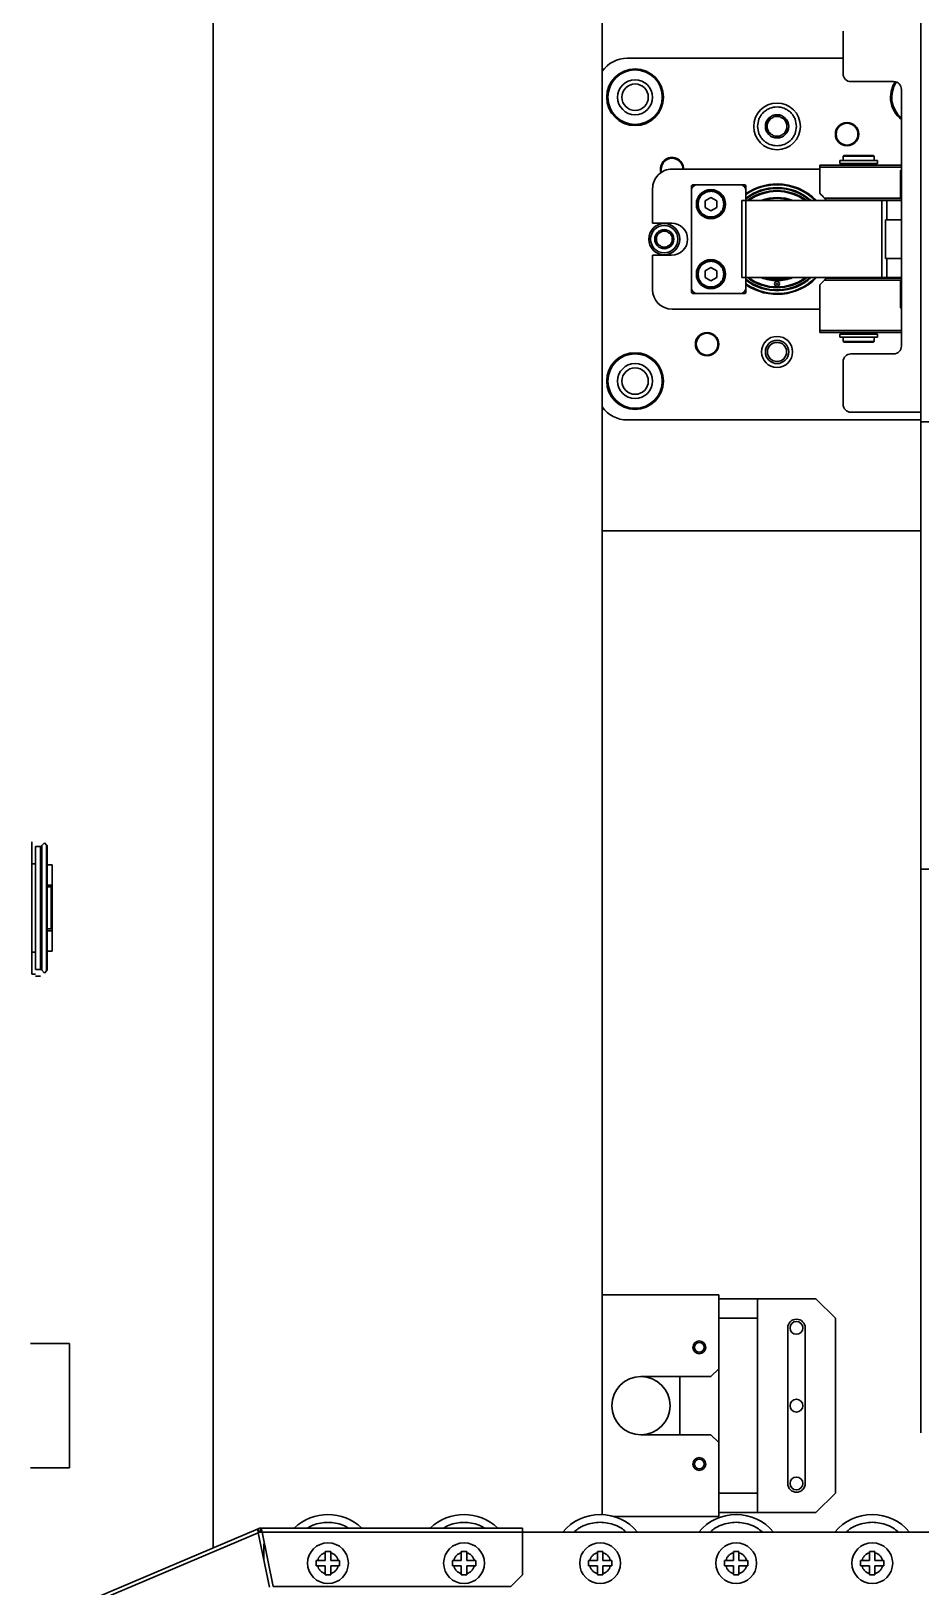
# Model space of a CAD drawing. Header units: millimetres. Extents: x 914 to 910632, y -176 to 682692.
# Drawn here: x 2337.45 to 2341.05, y 1805.03 to 1811.33 of the extents above; entities that cross this region are included whole.
import ezdxf

# ---------------------------------------------------------------- set-up
doc = ezdxf.new("R2010")
doc.units = ezdxf.units.MM
doc.layers.add('画图', color=3, linetype='Continuous', lineweight=30)

# ---------------------------------------------------------------- blocks, each defined once
blk = doc.blocks.new('SDHGSJH')
at = {"color": 7, "linetype": 'Continuous', "lineweight": 30}
for p, q in [((1988.41, 332.91), (2038.57, 354.2)), ((2038.96, 353.28), (1988.47, 331.85)), ((1923.5, 346.71), (1920.5, 343.71)), ((1984.58, 346.71), (1923.5, 346.71)), ((1984.58, 346.71), (1987.43, 332.71)), ((1988.41, 332.91), (1985.56, 346.91)), ((1827.5, 341.41), (1827.84, 341.41)), ((1827.5, 340.01), (1827.5, 341.41)), ((1829.8, 341.41), (1827.84, 341.41)), ((1829.8, 343.37), (1829.8, 343.71)), ((1829.8, 343.71), (1831.2, 343.71)), ((1829.8, 343.37), (1829.8, 341.41)), ((1831.2, 343.71), (1831.2, 343.37)), ((1831.2, 341.41), (1831.2, 343.37)), ((1833.16, 341.41), (1831.2, 341.41)), ((1833.16, 341.41), (1833.5, 341.41)), ((1833.5, 341.41), (1833.5, 340.01)), ((1862.5, 341.41), (1862.84, 341.41)), ((1862.5, 340.01), (1862.5, 341.41)), ((1864.8, 341.41), (1862.84, 341.41)), ((1864.8, 343.37), (1864.8, 343.71)), ((1864.8, 343.71), (1866.2, 343.71)), ((1864.8, 343.37), (1864.8, 341.41)), ((1866.2, 343.71), (1866.2, 343.37)), ((1866.2, 341.41), (1866.2, 343.37)), ((1868.16, 341.41), (1866.2, 341.41)), ((1868.16, 341.41), (1868.5, 341.41)), ((1868.5, 341.41), (1868.5, 340.01)), ((1897.5, 341.41), (1897.84, 341.41)), ((1897.5, 340.01), (1897.5, 341.41)), ((1899.8, 341.41), (1897.84, 341.41)), ((1899.8, 343.37), (1899.8, 343.71)), ((1899.8, 343.71), (1901.2, 343.71)), ((1899.8, 343.37), (1899.8, 341.41)), ((1901.2, 343.71), (1901.2, 343.37)), ((1901.2, 341.41), (1901.2, 343.37)), ((1903.16, 341.41), (1901.2, 341.41)), ((1903.16, 341.41), (1903.5, 341.41)), ((1903.5, 341.41), (1903.5, 340.01)), ((1920.5, 343.71), (1920.5, 332.71)), ((1932.5, 341.41), (1932.84, 341.41)), ((1932.5, 340.01), (1932.5, 341.41)), ((1934.8, 341.41), (1932.84, 341.41)), ((1934.8, 343.37), (1934.8, 343.71)), ((1934.8, 343.71), (1936.2, 343.71)), ((1934.8, 343.37), (1934.8, 341.41)), ((1936.2, 343.71), (1936.2, 343.37)), ((1936.2, 341.41), (1936.2, 343.37)), ((1938.16, 341.41), (1936.2, 341.41)), ((1938.16, 341.41), (1938.5, 341.41)), ((1938.5, 341.41), (1938.5, 340.01)), ((1967.5, 341.41), (1967.84, 341.41)), ((1967.5, 340.01), (1967.5, 341.41)), ((1969.8, 341.41), (1967.84, 341.41)), ((1969.8, 343.37), (1969.8, 343.71)), ((1969.8, 343.71), (1971.2, 343.71)), ((1969.8, 343.37), (1969.8, 341.41)), ((1971.2, 343.71), (1971.2, 343.37)), ((1971.2, 341.41), (1971.2, 343.37)), ((1973.16, 341.41), (1971.2, 341.41)), ((1973.16, 341.41), (1973.5, 341.41)), ((1973.5, 341.41), (1973.5, 340.01)), ((1827.84, 340.01), (1827.5, 340.01)), ((1827.84, 340.01), (1829.8, 340.01)), ((1829.8, 340.01), (1829.8, 338.05)), ((1829.8, 337.71), (1829.8, 338.05)), ((1831.2, 337.71), (1829.8, 337.71)), ((1831.2, 338.05), (1831.2, 340.01)), ((1831.2, 340.01), (1833.16, 340.01)), ((1831.2, 338.05), (1831.2, 337.71)), ((1833.5, 340.01), (1833.16, 340.01)), ((1862.84, 340.01), (1862.5, 340.01)), ((1862.84, 340.01), (1864.8, 340.01)), ((1864.8, 340.01), (1864.8, 338.05)), ((1864.8, 337.71), (1864.8, 338.05)), ((1866.2, 337.71), (1864.8, 337.71)), ((1866.2, 338.05), (1866.2, 340.01)), ((1866.2, 340.01), (1868.16, 340.01)), ((1866.2, 338.05), (1866.2, 337.71)), ((1868.5, 340.01), (1868.16, 340.01)), ((1897.84, 340.01), (1897.5, 340.01)), ((1897.84, 340.01), (1899.8, 340.01)), ((1899.8, 340.01), (1899.8, 338.05)), ((1899.8, 337.71), (1899.8, 338.05)), ((1901.2, 337.71), (1899.8, 337.71)), ((1901.2, 338.05), (1901.2, 340.01)), ((1901.2, 340.01), (1903.16, 340.01)), ((1901.2, 338.05), (1901.2, 337.71)), ((1903.5, 340.01), (1903.16, 340.01)), ((1932.84, 340.01), (1932.5, 340.01)), ((1932.84, 340.01), (1934.8, 340.01)), ((1934.8, 340.01), (1934.8, 338.05)), ((1934.8, 337.71), (1934.8, 338.05)), ((1936.2, 337.71), (1934.8, 337.71)), ((1936.2, 338.05), (1936.2, 340.01)), ((1936.2, 340.01), (1938.16, 340.01)), ((1936.2, 338.05), (1936.2, 337.71)), ((1938.5, 340.01), (1938.16, 340.01)), ((1967.84, 340.01), (1967.5, 340.01)), ((1967.84, 340.01), (1969.8, 340.01)), ((1969.8, 340.01), (1969.8, 338.05)), ((1969.8, 337.71), (1969.8, 338.05)), ((1971.2, 337.71), (1969.8, 337.71)), ((1971.2, 338.05), (1971.2, 340.01)), ((1971.2, 340.01), (1973.16, 340.01)), ((1971.2, 338.05), (1971.2, 337.71)), ((1973.5, 340.01), (1973.16, 340.01)), ((1987, 335.71), (1987, 339.84)), ((2000, -336.74), (2000, 336.74)), ((2000, -336.74), (2000, 336.74)), ((1082, 332.71), (1920.5, 332.71)), ((1920.5, 332.71), (1987.43, 332.71)), ((1920.5, 332.71), (1920.5, 331.71)), ((1986.85, 335.56), (1987, 335.71)), ((1987.43, 332.71), (1987.79, 332.71)), ((1987.79, 332.71), (1987.79, 331.71)), ((1988.08, 332.77), (1988.41, 332.91)), ((1988.08, 332.77), (1988.47, 331.85)), ((1870, 309.71), (1870, 328.71)), ((1870, 328.71), (1897, 328.71)), ((1900, 328.22), (1900, -327.8)), ((1920.5, 331.71), (1987.79, 331.71)), ((1845, 327.71), (1840, 322.71)), ((1845, 327.71), (1860, 327.71)), ((1860, 327.71), (1870, 327.71)), ((1860, 322.71), (1860, 327.71)), ((1840, 277.71), (1840, 322.71)), ((1847.75, 320.21), (1847.75, 280.21)), ((1852.25, 280.21), (1852.25, 320.21)), ((1870, 322.71), (1860, 322.71)), ((1860, 277.71), (1860, 322.71)), ((2037, 316.21), (2047, 316.21)), ((2037, 284.21), (2037, 316.21)), ((1870, 309.71), (1872, 307.71)), ((1870, 309.71), (1870, 290.71)), ((1818, 162.21), (1818, 307.21)), ((1890, 307.71), (1872, 307.71)), ((1880, 307.71), (1880, 292.71)), ((1872, 292.71), (1870, 290.71)), ((1872, 292.71), (1890, 292.71)), ((1870, 271.71), (1870, 290.71)), ((2037, 284.21), (2047, 284.21)), ((1840, 277.71), (1845, 272.71)), ((1860, 277.71), (1870, 277.71)), ((1860, 272.71), (1860, 277.71)), ((1845, 272.71), (1860, 272.71)), ((1870, 272.71), (1860, 272.71)), ((1870, 271.71), (1900, 271.71)), ((2042.7, 156.21), (2042.7, 188.21)), ((2042.85, 188.36), (2043.44, 188.95)), ((2042.85, 156.07), (2042.85, 188.36)), ((2043.44, 188.95), (2044.05, 188.24)), ((2044.05, 188.24), (2044.05, 156.18)), ((2045.7, 189.71), (2044.41, 189.71)), ((2046.7, 189.21), (2045.7, 189.21)), ((2046.7, 189.11), (2046.7, 189.21)), ((2046.7, 155.31), (2046.7, 189.11)), ((2044.41, 156.4), (2044.41, 188.03)), ((2044.41, 188.03), (2045.7, 188.03)), ((2045.7, 188.03), (2045.7, 156.4)), ((2041.4, 178.09), (2041.4, 183.31)), ((2042.7, 183.31), (2041.4, 183.31)), ((2045.7, 183.54), (2046.7, 183.54)), ((2041.4, 177.61), (2041.4, 178.09)), ((2041.69, 177.61), (2041.4, 177.61)), ((2041.4, 166.81), (2041.4, 177.61)), ((2041.69, 166.81), (2041.69, 177.61)), ((2042.7, 177.61), (2041.69, 177.61)), ((2041.4, 166.81), (2041.69, 166.81)), ((2041.4, 166.34), (2041.4, 166.81)), ((2041.4, 161.11), (2041.4, 166.34)), ((2041.69, 166.81), (2042.7, 166.81)), ((1818, 162.21), (1803, 162.21)), ((1818, 47.21), (1818, 162.21)), ((2041.4, 161.11), (2042.7, 161.11)), ((2045.7, 160.88), (2046.7, 160.88)), ((2043.44, 155.47), (2042.85, 156.07)), ((2044.05, 156.18), (2043.44, 155.47)), ((2045.7, 156.4), (2044.41, 156.4)), ((2046.7, 155.21), (2046.7, 155.31)), ((1900, 75.21), (1818, 75.21)), ((1803, 47.21), (1818, 47.21)), ((1818, -152.79), (1818, 47.21)), ((1893.5, 46.71), (1818, 46.71)), ((1836, 44.71), (1818, 44.71)), ((1838, 42.71), (1838, 31.71)), ((1825, 29.71), (1836, 29.71)), ((1823, 27.71), (1823, -38.29)), ((1823, 24.21), (1844, 24.21)), ((1829.12, 25.46), (1829.12, 24.66)), ((1838.88, 25.46), (1829.12, 25.46)), ((1838.88, 24.66), (1829.12, 24.66)), ((1830.22, 26.71), (1830.03, 26.51)), ((1830.03, 26.51), (1830.03, 25.46)), ((1837.97, 26.51), (1830.03, 26.51)), ((1830.03, 24.46), (1830.03, 24.21)), ((1837.97, 24.46), (1830.03, 24.46)), ((1837.77, 26.71), (1830.22, 26.71)), ((1830.25, 24.66), (1830.25, 24.46)), ((1837.75, 24.46), (1837.75, 24.66)), ((1837.97, 26.51), (1837.77, 26.71)), ((1837.97, 25.46), (1837.97, 26.51)), ((1837.97, 24.21), (1837.97, 24.46)), ((1838.88, 24.66), (1838.88, 25.46)), ((1844, 23.71), (1844, 24.21)), ((1844, 23.71), (1823, 23.71)), ((1844, 12), (1844, 23.71)), ((1823.28, 17.86), (1823, 18.15)), ((1823, 17.86), (1823.28, 17.86)), ((1823.28, 10.86), (1823.28, 17.86)), ((1844, 18.21), (1882, 18.21)), ((1863, 13.71), (1863, 12.71)), ((1863, 12.71), (1863, 10.11)), ((1863.5, 14.21), (1864.5, 14.21)), ((1875.5, 14.21), (1864.5, 14.21)), ((1875.5, 14.21), (1876.5, 14.21)), ((1877, 13.71), (1877, 12.71)), ((1877, -12.29), (1877, 12.71)), ((1887, 13.21), (1887, 4.31)), ((1823, 10.58), (1823.28, 10.86)), ((1823, 10.86), (1823.28, 10.86)), ((1842.4, 10.26), (1823, 10.26)), ((1823, 10.11), (1826.78, 10.11)), ((1823.18, 10.76), (1842.81, 10.76)), ((1826.78, 5.21), (1826.78, 10.11)), ((1826.78, 10.11), (1828.04, 10.11)), ((1828.04, 10.11), (1828.04, -9.69)), ((1828.04, 10.11), (1862.99, 10.11)), ((1830.03, 10.26), (1830.03, 10.11)), ((1837.97, 10.11), (1837.97, 10.26)), ((1842.28, 10.11), (1842.4, 10.26)), ((1842.4, 10.26), (1842.81, 10.76)), ((1862.99, 10.11), (1862.99, -9.69)), ((1862.99, 10.11), (1864.05, 10.11)), ((1864.05, -9.69), (1864.05, 10.11)), ((1870.5, 10.08), (1872, 10.94)), ((1870.5, 8.35), (1870.5, 10.08)), ((1872, 7.48), (1870.5, 8.35)), ((1872, 10.94), (1873.5, 10.08)), ((1873.5, 8.35), (1872, 7.48)), ((1873.5, 10.08), (1873.5, 8.35)), ((1823, 5.21), (1826.78, 5.21)), ((1826.78, 5.21), (1827.09, 5.21)), ((1827.09, -4.79), (1827.09, 5.21)), ((1887, 4.31), (1882.1, 4.31)), ((1882.1, -3.89), (1887, -3.89)), ((1887, -3.89), (1887, -12.79)), ((1823, -4.79), (1826.78, -4.79)), ((1826.78, -9.69), (1826.78, -4.79)), ((1826.78, -4.79), (1827.09, -4.79)), ((1870.5, -7.92), (1872, -7.06)), ((1870.5, -9.65), (1870.5, -7.92)), ((1872, -7.06), (1873.5, -7.92)), ((1873.5, -7.92), (1873.5, -9.65)), ((1823, -9.69), (1826.78, -9.69)), ((1823, -9.84), (1842.4, -9.84)), ((1823.28, -10.44), (1823, -10.15)), ((1823.28, -10.44), (1823, -10.44)), ((1842.81, -10.34), (1823.18, -10.34)), ((1823.28, -17.44), (1823.28, -10.44)), ((1826.78, -9.69), (1828.04, -9.69)), ((1828.04, -9.69), (1862.99, -9.69)), ((1830.03, -9.69), (1830.03, -9.84)), ((1837.97, -9.84), (1837.97, -9.69)), ((1842.4, -9.84), (1842.28, -9.69)), ((1842.81, -10.34), (1842.4, -9.84)), ((1844, -18.29), (1844, -11.57)), ((1862.99, -9.69), (1864.05, -9.69)), ((1863, -9.69), (1863, -12.29)), ((1872, -10.52), (1870.5, -9.65)), ((1873.5, -9.65), (1872, -10.52)), ((1863, -13.29), (1863, -12.29)), ((1864.5, -13.79), (1863.5, -13.79)), ((1864.5, -13.79), (1875.5, -13.79)), ((1876.5, -13.79), (1875.5, -13.79)), ((1877, -12.29), (1877, -13.29)), ((1823, -17.72), (1823.28, -17.44)), ((1823.28, -17.44), (1823, -17.44)), ((1823, -18.29), (1844, -18.29)), ((1844, -18.79), (1823, -18.79)), ((1829.12, -19.24), (1829.12, -20.04)), ((1829.12, -19.24), (1838.88, -19.24)), ((1830.03, -18.79), (1830.03, -19.04)), ((1830.03, -19.04), (1837.97, -19.04)), ((1830.25, -19.04), (1830.25, -19.24)), ((1837.75, -19.24), (1837.75, -19.04)), ((1837.97, -19.04), (1837.97, -18.79)), ((1838.88, -20.04), (1838.88, -19.24)), ((1882, -17.79), (1844, -17.79)), ((1844, -18.79), (1844, -18.29)), ((1829.12, -20.04), (1838.88, -20.04)), ((1830.03, -20.04), (1830.03, -21.09)), ((1830.03, -21.09), (1830.22, -21.29)), ((1830.03, -21.09), (1837.97, -21.09)), ((1830.22, -21.29), (1837.77, -21.29)), ((1837.77, -21.29), (1837.97, -21.09)), ((1837.97, -21.09), (1837.97, -20.04)), ((1825, -40.29), (1836, -40.29)), ((1838, -42.29), (1838, -53.29)), ((1838, -46.29), (1893.5, -46.29))]:
    blk.add_line(p, q, dxfattribs=at)
at = {"color": 8, "linetype": 'Continuous', "lineweight": 30}
for p, q in [((2041.4, 178.09), (2042.7, 178.09)), ((2042.7, 166.34), (2041.4, 166.34))]:
    blk.add_line(p, q, dxfattribs=at)
at = {"color": 7, "linetype": 'Continuous', "lineweight": 30, "flags": 128}
for points in [[(1855, 10.71), (1853.07, 10.53), (1851.5, 10.11)], [(1855, 10.51), (1853.11, 10.34), (1852.16, 10.11)], [(1858.5, 10.11), (1856.93, 10.53), (1855, 10.71)], [(1857.84, 10.11), (1856.89, 10.34), (1855, 10.51)]]:
    blk.add_lwpolyline(points, dxfattribs=at)
at = {"color": 7, "linetype": 'Continuous', "lineweight": 30}
for centre, radius in [((1830.5, 340.71), 5.25), ((1865.5, 340.71), 5.25), ((1900.5, 340.71), 5.25), ((1935.5, 340.71), 5.25), ((1970.5, 340.71), 5.25), ((1850, 320.21), 1.65), ((1875, 315.21), 1.65), ((1875, 315.21), 1.25), ((1890, 300.21), 7.5), ((1850, 300.21), 1.65), ((1875, 285.21), 1.65), ((1875, 285.21), 1.25), ((1850, 280.21), 1.65), ((1891.5, 36.71), 7.3), ((1891.5, 36.71), 7), ((1891.5, 36.71), 4.5), ((1891.5, 36.71), 3.4), ((1855, 29.21), 4), ((1855, 29.21), 3), ((1855, 29.21), 2.46), ((1873, 27.21), 3), ((1873, 27.21), 2.8), ((1855, 11.71), 0.625), ((1872, 9.21), 3.75), ((1872, 9.21), 3.5), ((1884, 0.21), 4), ((1884, 0.21), 3.5), ((1884, 0.21), 2.45), ((1872, -8.79), 3.75), ((1872, -8.79), 3.5), ((1837, -26.79), 3), ((1837, -26.79), 2.8), ((1855, -28.79), 6), ((1855, -28.79), 3), ((1891.5, -36.29), 7.3), ((1891.5, -36.29), 7), ((1891.5, -36.29), 4.5), ((1891.5, -36.29), 3.4)]:
    blk.add_circle(centre, radius, dxfattribs=at)
for centre, radius, start, end in [((1830.5, 340.71), 12.5, 219.7918, 320.2082), ((1865.5, 340.71), 12.5, 219.7918, 320.2082), ((1900.5, 340.71), 12.5, 219.7918, 320.2082), ((1987.79, 333.45), 0.737, 270, 293), ((1935.5, 340.71), 12.5, 226.0545, 313.9455), ((1970.5, 340.71), 12.5, 226.0545, 313.9455), ((1987.79, 333.45), 1.74, 270, 293), ((1850, 320.21), 2.25, 0, 180), ((1850, 280.21), 2.25, 180, 0), ((1836, 42.71), 2, 0, 90), ((1893.5, 38.71), 8, 35.6591, 90), ((1825, 27.71), 2, 90, 180), ((1836, 31.71), 2, 270, 0), ((1882, 13.21), 5, 0, 90), ((1855, 0.21), 14.19, 55.6771, 135.7514), ((1855, 0.21), 14, 55.1501, 134.9971), ((1855, 0.21), 13.25, 52.8594, 131.6542), ((1855, 0.21), 13.05, 52.1913, 130.6572), ((1855, 0.21), 12.5, 52.3728, 127.6272), ((1855, 0.21), 12.3, 53.5985, 126.4015), ((1863.5, 13.71), 0.5, 90, 180), ((1864.5, 12.71), 1.5, 90, 180), ((1875.5, 12.71), 1.5, 0, 90), ((1876.5, 13.71), 0.5, 0, 90), ((1855, 0.21), 16.12, 133.0301, 139.1208), ((1855, 0.21), 10.7, 90, 112.2964), ((1855, 0.21), 10.1, 78.5788, 101.4212), ((1855, 0.21), 10.7, 67.7036, 90), ((1882.1, 0.21), 4.1, 90, 270), ((1884, 0.21), 2.08, 135.4517, 164.5483), ((1884, 0.21), 2.08, 75.4517, 104.5483), ((1884, 0.21), 2.08, 15.4517, 44.5483), ((1884, 0.21), 2.08, 195.4517, 224.5483), ((1884, 0.21), 2.07, 255.4517, 284.5483), ((1884, 0.21), 2.08, 315.4517, 344.5483), ((1855, 0.21), 16.12, 220.8792, 226.9699), ((1855, 0.21), 14.19, 224.2486, 270), ((1855, 0.21), 14, 225.0029, 270), ((1855, 0.21), 13.25, 228.3458, 270), ((1855, 0.21), 13.05, 229.3428, 270), ((1855, 0.21), 12.5, 232.3728, 270), ((1855, 0.21), 12.3, 233.5985, 270), ((1855, 0.21), 10.7, 247.7036, 292.2964), ((1855, 0.21), 10.5, 250.537, 289.463), ((1855, 0.21), 12.5, 270, 307.6272), ((1855, 0.21), 12.3, 270, 306.4015), ((1855, 0.21), 13.05, 270, 307.8087), ((1855, 0.21), 13.25, 270, 307.1406), ((1855, 0.21), 14, 270, 304.8499), ((1855, 0.21), 14.19, 270, 304.3229), ((1864.5, -12.29), 1.5, 180, 270), ((1863.5, -13.29), 0.5, 180, 270), ((1875.5, -12.29), 1.5, 270, 0), ((1876.5, -13.29), 0.5, 270, 0), ((1882, -12.79), 5, 270, 0), ((1882, -17.79), 3, 180, 17.4577), ((1882, -17.79), 2.8, 180, 270), ((1882, -17.79), 2.8, 270, 16.2602), ((1855, -28.79), 2.55, 131.3649, 168.6351), ((1855, -28.79), 2.55, 71.3649, 108.6351), ((1855, -28.79), 2.55, 11.3649, 48.6351), ((1818.5, -36.29), 7.3, 327.0987, 51.9435), ((1818.5, -36.29), 7, 326.3137, 49.9948), ((1855, -28.79), 2.55, 191.3649, 228.6351), ((1855, -28.79), 2.55, 251.3649, 288.6351), ((1855, -28.79), 2.55, 311.3649, 348.6351), ((1825, -38.29), 2, 180, 270), ((1836, -42.29), 2, 0, 90), ((1893.5, -38.29), 8, 270, 324.3409)]:
    blk.add_arc(centre, radius, start, end, dxfattribs=at)
for points, knots in [([(1827.84, 341.41), (1827.92, 341.64), (1828.08, 342.1), (1828.53, 342.68), (1829.12, 343.14), (1829.57, 343.29), (1829.8, 343.37)], [0, 0, 0, 0, 0.2456202, 0.5000027, 0.754418, 1, 1, 1, 1]), ([(1831.2, 343.37), (1831.43, 343.29), (1831.88, 343.14), (1832.47, 342.68), (1832.92, 342.1), (1833.08, 341.64), (1833.16, 341.41)], [0, 0, 0, 0, 0.245619, 0.5, 0.754381, 1, 1, 1, 1]), ([(1862.84, 341.41), (1862.92, 341.64), (1863.08, 342.1), (1863.53, 342.68), (1864.12, 343.14), (1864.57, 343.29), (1864.8, 343.37)], [0, 0, 0, 0, 0.2456084, 0.4999949, 0.7544141, 1, 1, 1, 1]), ([(1866.2, 343.37), (1866.43, 343.29), (1866.88, 343.14), (1867.47, 342.68), (1867.92, 342.1), (1868.08, 341.64), (1868.16, 341.41)], [0, 0, 0, 0, 0.245617, 0.499995, 0.754399, 1, 1, 1, 1]), ([(1897.84, 341.41), (1897.92, 341.64), (1898.08, 342.1), (1898.53, 342.68), (1899.12, 343.14), (1899.57, 343.29), (1899.8, 343.37)], [0, 0, 0, 0, 0.245619, 0.5, 0.754381, 1, 1, 1, 1]), ([(1901.2, 343.37), (1901.43, 343.29), (1901.88, 343.14), (1902.47, 342.68), (1902.92, 342.1), (1903.08, 341.64), (1903.16, 341.41)], [0, 0, 0, 0, 0.245582, 0.4999973, 0.7543798, 1, 1, 1, 1]), ([(1932.84, 341.41), (1932.92, 341.64), (1933.08, 342.1), (1933.53, 342.68), (1934.12, 343.14), (1934.57, 343.29), (1934.8, 343.37)], [0, 0, 0, 0, 0.2456202, 0.5000027, 0.754418, 1, 1, 1, 1]), ([(1936.2, 343.37), (1936.43, 343.29), (1936.88, 343.14), (1937.47, 342.68), (1937.92, 342.1), (1938.08, 341.64), (1938.16, 341.41)], [0, 0, 0, 0, 0.245582, 0.4999973, 0.7543798, 1, 1, 1, 1]), ([(1967.84, 341.41), (1967.92, 341.64), (1968.08, 342.1), (1968.53, 342.68), (1969.12, 343.14), (1969.57, 343.29), (1969.8, 343.37)], [0, 0, 0, 0, 0.2456202, 0.5000027, 0.754418, 1, 1, 1, 1]), ([(1971.2, 343.37), (1971.43, 343.29), (1971.88, 343.14), (1972.47, 342.68), (1972.92, 342.1), (1973.08, 341.64), (1973.16, 341.41)], [0, 0, 0, 0, 0.245619, 0.5, 0.754381, 1, 1, 1, 1]), ([(1829.8, 338.05), (1829.57, 338.13), (1829.12, 338.29), (1828.53, 338.75), (1828.08, 339.33), (1827.92, 339.79), (1827.84, 340.01)], [0, 0, 0, 0, 0.245583, 0.5, 0.754417, 1, 1, 1, 1]), ([(1833.16, 340.01), (1833.08, 339.79), (1832.92, 339.33), (1832.47, 338.75), (1831.88, 338.29), (1831.43, 338.13), (1831.2, 338.05)], [0, 0, 0, 0, 0.245582, 0.4999973, 0.7543798, 1, 1, 1, 1]), ([(1864.8, 338.05), (1864.57, 338.13), (1864.12, 338.29), (1863.53, 338.75), (1863.08, 339.33), (1862.92, 339.79), (1862.84, 340.01)], [0, 0, 0, 0, 0.2455872, 0.5000078, 0.7544284, 1, 1, 1, 1]), ([(1868.16, 340.01), (1868.08, 339.79), (1867.92, 339.33), (1867.47, 338.75), (1866.88, 338.29), (1866.43, 338.13), (1866.2, 338.05)], [0, 0, 0, 0, 0.245564, 0.500002, 0.754382, 1, 1, 1, 1]), ([(1899.8, 338.05), (1899.57, 338.13), (1899.12, 338.29), (1898.53, 338.75), (1898.08, 339.33), (1897.92, 339.79), (1897.84, 340.01)], [0, 0, 0, 0, 0.2456202, 0.5000027, 0.754418, 1, 1, 1, 1]), ([(1903.16, 340.01), (1903.08, 339.79), (1902.92, 339.33), (1902.47, 338.75), (1901.88, 338.29), (1901.43, 338.13), (1901.2, 338.05)], [0, 0, 0, 0, 0.245583, 0.5, 0.754417, 1, 1, 1, 1]), ([(1934.8, 338.05), (1934.57, 338.13), (1934.12, 338.29), (1933.53, 338.75), (1933.08, 339.33), (1932.92, 339.79), (1932.84, 340.01)], [0, 0, 0, 0, 0.245583, 0.5, 0.754417, 1, 1, 1, 1]), ([(1938.16, 340.01), (1938.08, 339.79), (1937.92, 339.33), (1937.47, 338.75), (1936.88, 338.29), (1936.43, 338.13), (1936.2, 338.05)], [0, 0, 0, 0, 0.245583, 0.5, 0.754417, 1, 1, 1, 1]), ([(1969.8, 338.05), (1969.57, 338.13), (1969.12, 338.29), (1968.53, 338.75), (1968.08, 339.33), (1967.92, 339.79), (1967.84, 340.01)], [0, 0, 0, 0, 0.245583, 0.5, 0.754417, 1, 1, 1, 1]), ([(1973.16, 340.01), (1973.08, 339.79), (1972.92, 339.33), (1972.47, 338.75), (1971.88, 338.29), (1971.43, 338.13), (1971.2, 338.05)], [0, 0, 0, 0, 0.245582, 0.4999973, 0.7543798, 1, 1, 1, 1]), ([(1987.79, 331.71), (1987.76, 331.73), (1987.7, 331.76), (1987.61, 331.99), (1987.52, 332.32), (1987.46, 332.58), (1987.43, 332.71)], [0, 0, 0, 0, 0.249971, 0.500035, 0.749998, 1, 1, 1, 1]), ([(1988.41, 332.91), (1988.43, 332.78), (1988.48, 332.51), (1988.53, 332.18), (1988.53, 331.93), (1988.49, 331.88), (1988.47, 331.85)], [0, 0, 0, 0, 0.249983, 0.499997, 0.750014, 1, 1, 1, 1]), ([(2042.85, 188.36), (2042.82, 188.34), (2042.78, 188.29), (2042.73, 188.25), (2042.71, 188.22), (2042.7, 188.21), (2042.7, 188.21)], [0, 0, 0, 0, 0.2835309, 0.5411474, 0.7776579, 1, 1, 1, 1]), ([(2042.7, 188.21), (2042.7, 188.21), (2042.71, 188.22), (2042.73, 188.25), (2042.78, 188.29), (2042.82, 188.34), (2042.85, 188.36)], [0, 0, 0, 0, 0.222294, 0.459012, 0.716347, 1, 1, 1, 1]), ([(2044.41, 188.03), (2044.37, 188.03), (2044.3, 188.04), (2044.16, 188.11), (2044.1, 188.19), (2044.05, 188.24)], [0, 0, 0, 0, 0.23581, 0.500801, 1, 1, 1, 1]), ([(2042.7, 156.21), (2042.7, 156.21), (2042.71, 156.21), (2042.73, 156.18), (2042.78, 156.13), (2042.82, 156.09), (2042.85, 156.07)], [0, 0, 0, 0, 0.222358, 0.458963, 0.716598, 1, 1, 1, 1]), ([(2042.85, 156.07), (2042.82, 156.09), (2042.78, 156.13), (2042.73, 156.18), (2042.71, 156.21), (2042.7, 156.21), (2042.7, 156.21)], [0, 0, 0, 0, 0.2835248, 0.5408781, 0.7776901, 1, 1, 1, 1]), ([(2044.05, 156.18), (2044.1, 156.24), (2044.16, 156.31), (2044.3, 156.38), (2044.37, 156.39), (2044.41, 156.4)], [0, 0, 0, 0, 0.498869, 0.763973, 1, 1, 1, 1]), ([(1868.7, 9.21), (1868.74, 9.63), (1868.81, 10.27), (1869.22, 11.04), (1869.65, 11.56), (1870.18, 11.99), (1870.94, 12.4), (1871.58, 12.47), (1872, 12.51)], [0, 0, 0, 0, 0.239432, 0.369772, 0.499998, 0.630325, 0.760572, 1, 1, 1, 1]), ([(1872, 12.51), (1872.41, 12.47), (1873.06, 12.4), (1873.82, 11.99), (1874.35, 11.56), (1874.78, 11.04), (1875.19, 10.27), (1875.26, 9.63), (1875.3, 9.21)], [0, 0, 0, 0, 0.239445, 0.369792, 0.500016, 0.63034, 0.760573, 1, 1, 1, 1]), ([(1854.88, 11.71), (1854.88, 11.73), (1854.88, 11.76), (1854.91, 11.8), (1854.95, 11.83), (1854.98, 11.84), (1855, 11.84)], [0, 0, 0, 0, 0.25077, 0.500509, 0.750914, 1, 1, 1, 1]), ([(1855.13, 11.71), (1855.12, 11.7), (1855.12, 11.67), (1855.1, 11.64), (1855.08, 11.62), (1855.06, 11.6), (1855.02, 11.59), (1854.99, 11.59), (1854.96, 11.59), (1854.93, 11.61), (1854.91, 11.63), (1854.88, 11.66), (1854.88, 11.7), (1854.88, 11.71)], [0, 0, 0, 0, 0.125541, 0.186859, 0.25018, 0.3765331, 0.4375236, 0.5004943, 0.6266906, 0.6877411, 0.750633, 0.8763109, 1, 1, 1, 1]), ([(1855, 11.84), (1855.02, 11.84), (1855.05, 11.83), (1855.09, 11.8), (1855.12, 11.76), (1855.12, 11.73), (1855.13, 11.71)], [0, 0, 0, 0, 0.250815, 0.500141, 0.750982, 1, 1, 1, 1]), ([(1875.3, 9.21), (1875.26, 8.8), (1875.19, 8.16), (1874.78, 7.39), (1874.35, 6.86), (1873.82, 6.43), (1873.06, 6.04), (1872, 5.83), (1870.94, 6.04), (1870.18, 6.43), (1869.65, 6.86), (1869.22, 7.39), (1868.81, 8.16), (1868.74, 8.8), (1868.7, 9.21)], [0, 0, 0, 0, 0.119724, 0.184882, 0.250002, 0.315164, 0.380281, 0.500005, 0.619718, 0.684886, 0.749997, 0.815159, 0.880276, 1, 1, 1, 1]), ([(1884, 2.52), (1883.71, 2.36), (1883.22, 2.07), (1882.51, 1.66), (1882.16, 1.46), (1882, 1.37)], [0, 0, 0, 0, 0.439159, 0.751365, 1, 1, 1, 1]), ([(1882, 1.37), (1882, 1.04), (1882, 0.47), (1882, -0.35), (1882, -0.76), (1882, -0.94)], [0, 0, 0, 0, 0.4391296, 0.7513969, 1, 1, 1, 1]), ([(1886, 1.37), (1885.71, 1.53), (1885.22, 1.82), (1884.51, 2.23), (1884.16, 2.43), (1884, 2.52)], [0, 0, 0, 0, 0.439135, 0.751372, 1, 1, 1, 1]), ([(1886, -0.94), (1886, -0.61), (1886, -0.05), (1886, 0.78), (1886, 1.19), (1886, 1.37)], [0, 0, 0, 0, 0.439131, 0.75135, 1, 1, 1, 1]), ([(1882, -0.94), (1882.29, -1.11), (1882.78, -1.39), (1883.49, -1.8), (1883.84, -2.01), (1884, -2.1)], [0, 0, 0, 0, 0.439158, 0.751406, 1, 1, 1, 1]), ([(1884, -2.1), (1884.29, -1.93), (1884.78, -1.65), (1885.49, -1.24), (1885.84, -1.03), (1886, -0.94)], [0, 0, 0, 0, 0.439135, 0.751372, 1, 1, 1, 1]), ([(1868.7, -8.79), (1868.74, -8.37), (1868.81, -7.73), (1869.22, -6.96), (1869.65, -6.44), (1870.18, -6.01), (1870.94, -5.6), (1871.58, -5.53), (1872, -5.49)], [0, 0, 0, 0, 0.239453, 0.369772, 0.499997, 0.630338, 0.760574, 1, 1, 1, 1]), ([(1872, -5.49), (1872.41, -5.53), (1873.06, -5.6), (1873.82, -6.01), (1874.35, -6.44), (1874.78, -6.96), (1875.19, -7.73), (1875.26, -8.37), (1875.3, -8.79)], [0, 0, 0, 0, 0.239444, 0.369792, 0.500015, 0.630338, 0.760551, 1, 1, 1, 1]), ([(1875.3, -8.79), (1875.26, -9.2), (1875.19, -9.84), (1874.78, -10.61), (1874.35, -11.14), (1873.82, -11.57), (1873.06, -11.96), (1872, -12.17), (1870.94, -11.96), (1870.18, -11.57), (1869.65, -11.14), (1869.22, -10.61), (1868.81, -9.84), (1868.74, -9.2), (1868.7, -8.79)], [0, 0, 0, 0, 0.119724, 0.184882, 0.250003, 0.315165, 0.380282, 0.500006, 0.619719, 0.684893, 0.749997, 0.815159, 0.880276, 1, 1, 1, 1]), ([(1850, -28.79), (1850.07, -28.16), (1850.17, -27.19), (1850.79, -26.03), (1851.44, -25.23), (1852.24, -24.58), (1853.4, -23.96), (1854.37, -23.85), (1855, -23.79)], [0, 0, 0, 0, 0.239458, 0.368354, 0.499999, 0.631633, 0.760542, 1, 1, 1, 1]), ([(1855, -23.79), (1855.63, -23.85), (1856.6, -23.96), (1857.76, -24.58), (1858.56, -25.23), (1859.21, -26.03), (1859.83, -27.19), (1859.93, -28.16), (1860, -28.79)], [0, 0, 0, 0, 0.239458, 0.368367, 0.500001, 0.631646, 0.760542, 1, 1, 1, 1]), ([(1855, -25.9), (1854.64, -26.11), (1854.03, -26.46), (1853.14, -26.98), (1852.7, -27.23), (1852.5, -27.34)], [0, 0, 0, 0, 0.439138, 0.751388, 1, 1, 1, 1]), ([(1852.5, -27.34), (1852.5, -27.76), (1852.5, -28.46), (1852.5, -29.49), (1852.5, -30), (1852.5, -30.23)], [0, 0, 0, 0, 0.439155, 0.751396, 1, 1, 1, 1]), ([(1857.5, -27.34), (1857.14, -27.14), (1856.53, -26.78), (1855.64, -26.27), (1855.2, -26.01), (1855, -25.9)], [0, 0, 0, 0, 0.439123, 0.751397, 1, 1, 1, 1]), ([(1857.5, -30.23), (1857.5, -29.82), (1857.5, -29.11), (1857.5, -28.08), (1857.5, -27.57), (1857.5, -27.34)], [0, 0, 0, 0, 0.4391172, 0.751359, 1, 1, 1, 1]), ([(1860, -28.79), (1859.93, -29.42), (1859.83, -30.38), (1859.21, -31.55), (1858.56, -32.35), (1857.76, -33), (1856.6, -33.6), (1855, -33.91), (1853.4, -33.6), (1852.24, -33), (1851.44, -32.35), (1850.79, -31.55), (1850.17, -30.38), (1850.07, -29.42), (1850, -28.79)], [0, 0, 0, 0, 0.119728, 0.184182, 0.250004, 0.315816, 0.380273, 0.5, 0.619727, 0.684184, 0.749996, 0.815818, 0.880272, 1, 1, 1, 1]), ([(1852.5, -30.23), (1852.86, -30.44), (1853.47, -30.79), (1854.36, -31.31), (1854.8, -31.56), (1855, -31.67)], [0, 0, 0, 0, 0.439149, 0.751393, 1, 1, 1, 1]), ([(1855, -31.67), (1855.36, -31.47), (1855.97, -31.11), (1856.86, -30.6), (1857.3, -30.34), (1857.5, -30.23)], [0, 0, 0, 0, 0.439135, 0.751369, 1, 1, 1, 1])]:
    blk.add_open_spline(points, degree=3, knots=knots, dxfattribs=at)
at = {"color": 8, "linetype": 'Continuous', "lineweight": 30}
for points, knots in [([(1837.22, 332.71), (1836.9, 332.44), (1836.05, 331.7), (1834.41, 330.9), (1832.46, 330.33), (1830.5, 330.15), (1828.54, 330.33), (1826.59, 330.9), (1824.95, 331.7), (1824.1, 332.44), (1823.78, 332.71)], [0, 0, 0, 0, 0.085407, 0.230073, 0.368959, 0.500004, 0.631041, 0.769934, 0.914593, 1, 1, 1, 1]), ([(1872.22, 332.71), (1871.9, 332.44), (1871.05, 331.7), (1869.41, 330.9), (1867.46, 330.33), (1865.5, 330.15), (1863.54, 330.33), (1861.59, 330.9), (1859.95, 331.7), (1859.1, 332.44), (1858.78, 332.71)], [0, 0, 0, 0, 0.085407, 0.230073, 0.368959, 0.500004, 0.631041, 0.769927, 0.914593, 1, 1, 1, 1]), ([(1907.22, 332.71), (1906.9, 332.44), (1906.05, 331.7), (1904.41, 330.9), (1902.46, 330.33), (1900.5, 330.15), (1898.54, 330.33), (1896.59, 330.9), (1894.95, 331.7), (1894.1, 332.44), (1893.78, 332.71)], [0, 0, 0, 0, 0.085407, 0.230066, 0.368959, 0.499996, 0.631041, 0.769927, 0.914593, 1, 1, 1, 1]), ([(1940.84, 331.71), (1940.36, 331.44), (1939.28, 330.83), (1937.46, 330.34), (1935.5, 330.15), (1933.54, 330.34), (1931.72, 330.83), (1930.64, 331.44), (1930.16, 331.71)], [0, 0, 0, 0, 0.147781, 0.329016, 0.5, 0.670984, 0.852219, 1, 1, 1, 1]), ([(1975.84, 331.71), (1975.36, 331.44), (1974.28, 330.83), (1972.46, 330.34), (1970.5, 330.15), (1968.54, 330.34), (1966.72, 330.83), (1965.64, 331.44), (1965.16, 331.71)], [0, 0, 0, 0, 0.1477806, 0.3290059, 0.5000002, 0.6709839, 0.8522194, 1, 1, 1, 1])]:
    blk.add_open_spline(points, degree=3, knots=knots, dxfattribs=at)

msp = doc.modelspace()

# ---------------------------------------------------------------- block references
at = {"layer": '画图', "color": 4, "xscale": 0.01575, "yscale": 0.01575, "zscale": 0.01575, "rotation": 180}
msp.add_blockref('SDHGSJH', (2369.6829, 1810.4924), dxfattribs=at)

doc.saveas('drawing.dxf')
